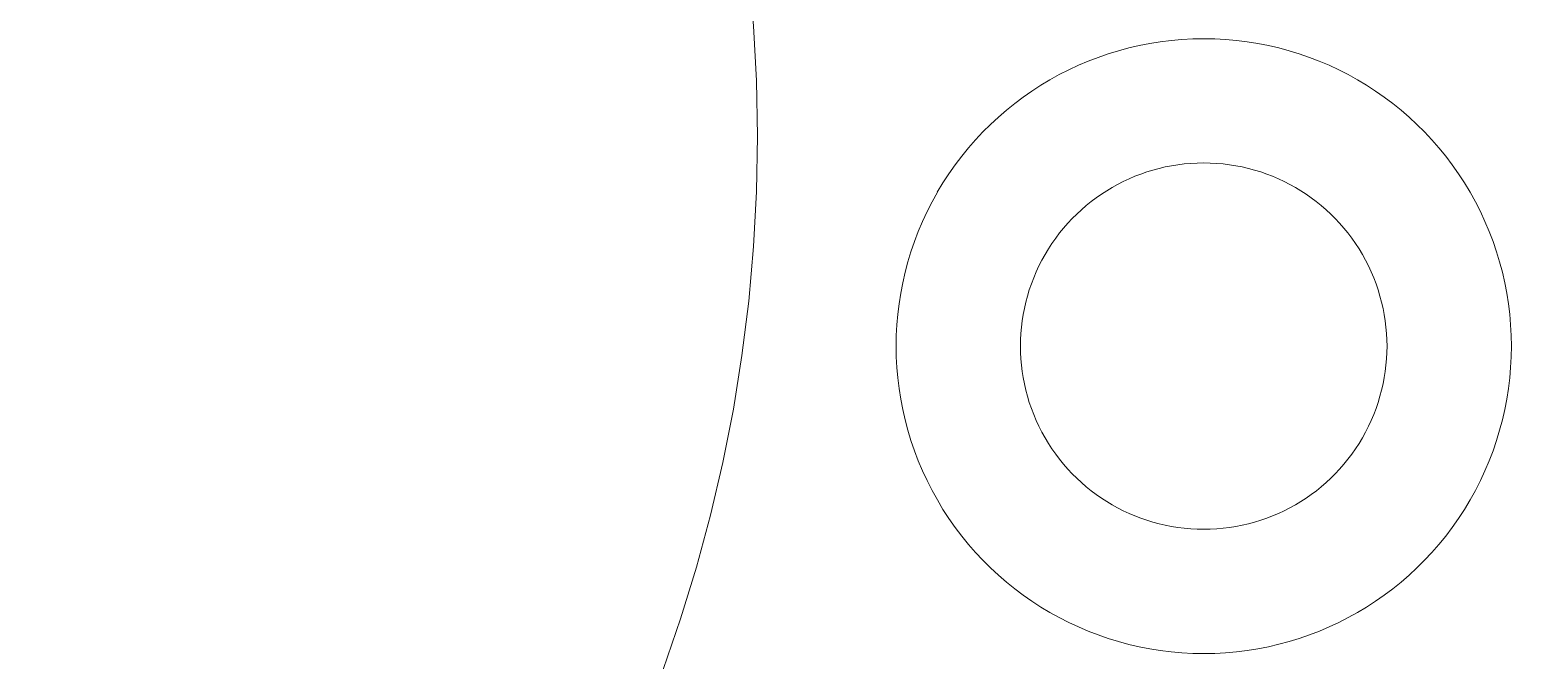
# Model space of a CAD drawing. Header units: centimetres. Extents: x -75 to 51, y -4 to 64.
# Drawn here: x 3.67 to 10.98, y 14.42 to 17.53 of the extents above; entities that cross this region are included whole.
import ezdxf

# ---------------------------------------------------------------- set-up
doc = ezdxf.new("R2010")
doc.units = ezdxf.units.CM
doc.header["$MEASUREMENT"] = 0
doc.layers.add('layer 1', color=7, linetype='Continuous')

msp = doc.modelspace()

# ---------------------------------------------------------------- linework, layer by layer
at = {"layer": 'layer 1', "color": 1, "lineweight": 20}
for points in [[(7.26455, 17.00768), (7.26455, 17.00768), (7.25971, 17.28033), (7.25971, 17.28033), (7.25971, 17.28033), (7.25971, 17.28033), (7.24527, 17.55138), (7.24527, 17.55138), (7.24527, 17.55138), (7.24527, 17.55138), (7.22133, 17.82063), (7.22133, 17.82063), (7.22133, 17.82063), (7.22133, 17.82063), (7.18805, 18.08785), (7.18805, 18.08785), (7.18805, 18.08785), (7.18805, 18.08785), (7.14554, 18.35285), (7.14554, 18.35285), (7.14554, 18.35285), (7.14554, 18.35285), (7.09392, 18.61541), (7.09392, 18.61541), (7.09392, 18.61541), (7.09392, 18.61541), (7.0333, 18.87531), (7.0333, 18.87531), (7.0333, 18.87531), (7.0333, 18.87531), (6.96382, 19.13235), (6.96382, 19.13235), (6.96382, 19.13235), (6.96382, 19.13235), (6.88559, 19.38631), (6.88559, 19.38631), (6.88559, 19.38631), (6.88559, 19.38631), (6.79874, 19.63699), (6.79874, 19.63699), (6.79874, 19.63699), (6.79874, 19.63699), (6.70339, 19.88417), (6.70339, 19.88417), (6.70339, 19.88417), (6.70339, 19.88417), (6.59965, 20.12763), (6.59965, 20.12763), (6.59965, 20.12763), (6.59965, 20.12763), (6.48765, 20.36717), (6.48765, 20.36717), (6.48765, 20.36717), (6.48765, 20.36717), (6.36752, 20.60258), (6.36752, 20.60258), (6.36752, 20.60258), (6.36752, 20.60258), (6.23937, 20.83365), (6.23937, 20.83365), (6.23937, 20.83365), (6.23937, 20.83365), (6.10334, 21.06015), (6.10334, 21.06015), (6.10334, 21.06015), (6.10334, 21.06015), (5.95954, 21.28189), (5.95954, 21.28189), (5.95954, 21.28189), (5.95954, 21.28189), (5.8081, 21.49865), (5.8081, 21.49865), (5.8081, 21.49865), (5.8081, 21.49865), (5.64912, 21.71022), (5.64912, 21.71022), (5.64912, 21.71022), (5.64912, 21.71022), (5.48274, 21.91639), (5.48274, 21.91639), (5.48274, 21.91639), (5.48274, 21.91639), (5.30907, 22.11694), (5.30907, 22.11694), (5.30907, 22.11694), (5.30907, 22.11694), (5.12825, 22.31168), (5.12825, 22.31168), (5.12825, 22.31168), (5.12825, 22.31168), (4.94039, 22.50037), (4.94039, 22.50037), (4.94039, 22.50037), (4.94039, 22.50037), (4.74561, 22.68282), (4.74561, 22.68282), (4.74561, 22.68282), (4.74561, 22.68282), (4.54404, 22.8588), (4.54404, 22.8588), (4.54404, 22.8588), (4.54404, 22.8588), (4.3358, 23.02812), (4.3358, 23.02812), (4.3358, 23.02812), (4.3358, 23.02812), (4.12101, 23.19055), (4.12101, 23.19055), (4.12101, 23.19055), (4.12101, 23.19055), (3.8998, 23.34589), (3.8998, 23.34589), (3.8998, 23.34589), (3.8998, 23.34589), (3.67228, 23.49392), (3.67228, 23.49392), (3.67228, 23.49392), (3.67228, 23.49392), (3.43858, 23.63444), (3.43858, 23.63444)], [(9.46586, 17.48793), (9.46586, 17.48793), (9.41181, 17.48704), (9.41181, 17.48704), (9.41181, 17.48704), (9.41181, 17.48704), (9.35808, 17.48425), (9.35808, 17.48425), (9.35808, 17.48425), (9.35808, 17.48425), (9.30471, 17.47959), (9.30471, 17.47959), (9.30471, 17.47959), (9.30471, 17.47959), (9.25174, 17.47308), (9.25174, 17.47308), (9.25174, 17.47308), (9.25174, 17.47308), (9.19921, 17.46473), (9.19921, 17.46473), (9.19921, 17.46473), (9.19921, 17.46473), (9.14716, 17.45457), (9.14716, 17.45457), (9.14716, 17.45457), (9.14716, 17.45457), (9.09563, 17.44262), (9.09563, 17.44262), (9.09563, 17.44262), (9.09563, 17.44262), (9.04467, 17.42891), (9.04467, 17.42891), (9.04467, 17.42891), (9.04467, 17.42891), (8.99432, 17.41347), (8.99432, 17.41347), (8.99432, 17.41347), (8.99432, 17.41347), (8.94461, 17.39632), (8.94461, 17.39632), (8.94461, 17.39632), (8.94461, 17.39632), (8.8956, 17.37748), (8.8956, 17.37748), (8.8956, 17.37748), (8.8956, 17.37748), (8.84732, 17.35698), (8.84732, 17.35698), (8.84732, 17.35698), (8.84732, 17.35698), (8.79982, 17.33484), (8.79982, 17.33484), (8.79982, 17.33484), (8.79982, 17.33484), (8.75314, 17.31108), (8.75314, 17.31108), (8.75314, 17.31108), (8.75314, 17.31108), (8.70731, 17.28573), (8.70731, 17.28573), (8.70731, 17.28573), (8.70731, 17.28573), (8.66239, 17.25881), (8.66239, 17.25881), (8.66239, 17.25881), (8.66239, 17.25881), (8.61842, 17.23035), (8.61842, 17.23035), (8.61842, 17.23035), (8.61842, 17.23035), (8.57543, 17.20037), (8.57543, 17.20037), (8.57543, 17.20037), (8.57543, 17.20037), (8.53347, 17.1689), (8.53347, 17.1689), (8.53347, 17.1689), (8.53347, 17.1689), (8.49257, 17.13596), (8.49257, 17.13596), (8.49257, 17.13596), (8.49257, 17.13596), (8.45279, 17.10157), (8.45279, 17.10157), (8.45279, 17.10157), (8.45279, 17.10157), (8.41417, 17.06576), (8.41417, 17.06576), (8.41417, 17.06576), (8.41417, 17.06576), (8.37674, 17.02856), (8.37674, 17.02856), (8.37674, 17.02856), (8.37674, 17.02856), (8.34056, 16.98998), (8.34056, 16.98998), (8.34056, 16.98998), (8.34056, 16.98998), (8.30565, 16.95005), (8.30565, 16.95005), (8.30565, 16.95005), (8.30565, 16.95005), (8.27206, 16.9088), (8.27206, 16.9088), (8.27206, 16.9088), (8.27206, 16.9088), (8.23984, 16.86625), (8.23984, 16.86625), (8.23984, 16.86625), (8.23984, 16.86625), (8.20903, 16.82242), (8.20903, 16.82242), (8.20903, 16.82242), (8.20903, 16.82242), (8.17964, 16.77734), (8.17964, 16.77734), (8.17964, 16.77734), (8.17964, 16.77734), (8.15176, 16.73103), (8.15176, 16.73103)], [(10.77991, 16.73107), (10.77991, 16.73107), (10.75202, 16.77738), (10.75202, 16.77738), (10.75202, 16.77738), (10.75202, 16.77738), (10.72267, 16.82246), (10.72267, 16.82246), (10.72267, 16.82246), (10.72267, 16.82246), (10.69185, 16.86629), (10.69185, 16.86629), (10.69185, 16.86629), (10.69185, 16.86629), (10.65963, 16.90884), (10.65963, 16.90884), (10.65963, 16.90884), (10.65963, 16.90884), (10.62605, 16.95009), (10.62605, 16.95009), (10.62605, 16.95009), (10.62605, 16.95009), (10.59114, 16.99001), (10.59114, 16.99001), (10.59114, 16.99001), (10.59114, 16.99001), (10.55495, 17.02859), (10.55495, 17.02859), (10.55495, 17.02859), (10.55495, 17.02859), (10.51752, 17.06579), (10.51752, 17.06579), (10.51752, 17.06579), (10.51752, 17.06579), (10.4789, 17.1016), (10.4789, 17.1016), (10.4789, 17.1016), (10.4789, 17.1016), (10.43912, 17.13598), (10.43912, 17.13598), (10.43912, 17.13598), (10.43912, 17.13598), (10.39823, 17.16892), (10.39823, 17.16892), (10.39823, 17.16892), (10.39823, 17.16892), (10.35626, 17.20039), (10.35626, 17.20039), (10.35626, 17.20039), (10.35626, 17.20039), (10.31328, 17.23037), (10.31328, 17.23037), (10.31328, 17.23037), (10.31328, 17.23037), (10.2693, 17.25883), (10.2693, 17.25883), (10.2693, 17.25883), (10.2693, 17.25883), (10.22438, 17.28575), (10.22438, 17.28575), (10.22438, 17.28575), (10.22438, 17.28575), (10.17856, 17.3111), (10.17856, 17.3111), (10.17856, 17.3111), (10.17856, 17.3111), (10.13187, 17.33486), (10.13187, 17.33486), (10.13187, 17.33486), (10.13187, 17.33486), (10.08437, 17.357), (10.08437, 17.357), (10.08437, 17.357), (10.08437, 17.357), (10.03609, 17.3775), (10.03609, 17.3775), (10.03609, 17.3775), (10.03609, 17.3775), (9.98708, 17.39634), (9.98708, 17.39634), (9.98708, 17.39634), (9.98708, 17.39634), (9.93737, 17.41349), (9.93737, 17.41349), (9.93737, 17.41349), (9.93737, 17.41349), (9.88702, 17.42893), (9.88702, 17.42893), (9.88702, 17.42893), (9.88702, 17.42893), (9.83607, 17.44264), (9.83607, 17.44264), (9.83607, 17.44264), (9.83607, 17.44264), (9.78454, 17.45459), (9.78454, 17.45459), (9.78454, 17.45459), (9.78454, 17.45459), (9.73249, 17.46475), (9.73249, 17.46475), (9.73249, 17.46475), (9.73249, 17.46475), (9.67997, 17.4731), (9.67997, 17.4731), (9.67997, 17.4731), (9.67997, 17.4731), (9.62699, 17.47961), (9.62699, 17.47961), (9.62699, 17.47961), (9.62699, 17.47961), (9.57362, 17.48427), (9.57362, 17.48427), (9.57362, 17.48427), (9.57362, 17.48427), (9.5199, 17.48706), (9.5199, 17.48706), (9.5199, 17.48706), (9.5199, 17.48706), (9.46585, 17.48795), (9.46585, 17.48795)], [(3.4386, 10.38093), (3.4386, 10.38093), (3.6723, 10.52145), (3.6723, 10.52145), (3.6723, 10.52145), (3.6723, 10.52145), (3.89982, 10.66948), (3.89982, 10.66948), (3.89982, 10.66948), (3.89982, 10.66948), (4.12103, 10.82482), (4.12103, 10.82482), (4.12103, 10.82482), (4.12103, 10.82482), (4.33582, 10.98724), (4.33582, 10.98724), (4.33582, 10.98724), (4.33582, 10.98724), (4.54406, 11.15655), (4.54406, 11.15655), (4.54406, 11.15655), (4.54406, 11.15655), (4.74563, 11.33254), (4.74563, 11.33254), (4.74563, 11.33254), (4.74563, 11.33254), (4.9404, 11.51498), (4.9404, 11.51498), (4.9404, 11.51498), (4.9404, 11.51498), (5.12826, 11.70368), (5.12826, 11.70368), (5.12826, 11.70368), (5.12826, 11.70368), (5.30908, 11.89841), (5.30908, 11.89841), (5.30908, 11.89841), (5.30908, 11.89841), (5.48275, 12.09897), (5.48275, 12.09897), (5.48275, 12.09897), (5.48275, 12.09897), (5.64913, 12.30514), (5.64913, 12.30514), (5.64913, 12.30514), (5.64913, 12.30514), (5.80811, 12.51671), (5.80811, 12.51671), (5.80811, 12.51671), (5.80811, 12.51671), (5.95955, 12.73347), (5.95955, 12.73347), (5.95955, 12.73347), (5.95955, 12.73347), (6.10336, 12.95521), (6.10336, 12.95521), (6.10336, 12.95521), (6.10336, 12.95521), (6.23939, 13.18172), (6.23939, 13.18172), (6.23939, 13.18172), (6.23939, 13.18172), (6.36754, 13.41279), (6.36754, 13.41279), (6.36754, 13.41279), (6.36754, 13.41279), (6.48767, 13.6482), (6.48767, 13.6482), (6.48767, 13.6482), (6.48767, 13.6482), (6.59967, 13.88774), (6.59967, 13.88774), (6.59967, 13.88774), (6.59967, 13.88774), (6.70341, 14.1312), (6.70341, 14.1312), (6.70341, 14.1312), (6.70341, 14.1312), (6.79877, 14.37838), (6.79877, 14.37838), (6.79877, 14.37838), (6.79877, 14.37838), (6.88562, 14.62905), (6.88562, 14.62905), (6.88562, 14.62905), (6.88562, 14.62905), (6.96385, 14.88301), (6.96385, 14.88301), (6.96385, 14.88301), (6.96385, 14.88301), (7.03333, 15.14004), (7.03333, 15.14004), (7.03333, 15.14004), (7.03333, 15.14004), (7.09395, 15.39995), (7.09395, 15.39995), (7.09395, 15.39995), (7.09395, 15.39995), (7.14557, 15.6625), (7.14557, 15.6625), (7.14557, 15.6625), (7.14557, 15.6625), (7.18808, 15.9275), (7.18808, 15.9275), (7.18808, 15.9275), (7.18808, 15.9275), (7.22135, 16.19472), (7.22135, 16.19472), (7.22135, 16.19472), (7.22135, 16.19472), (7.24529, 16.46397), (7.24529, 16.46397), (7.24529, 16.46397), (7.24529, 16.46397), (7.25974, 16.73502), (7.25974, 16.73502), (7.25974, 16.73502), (7.25974, 16.73502), (7.26459, 17.00767), (7.26459, 17.00767)], [(9.46586, 16.87578), (9.46586, 16.87578), (9.43366, 16.87527), (9.43366, 16.87527), (9.43366, 16.87527), (9.43366, 16.87527), (9.40165, 16.87358), (9.40165, 16.87358), (9.40165, 16.87358), (9.40165, 16.87358), (9.36985, 16.87079), (9.36985, 16.87079), (9.36985, 16.87079), (9.36985, 16.87079), (9.33829, 16.86689), (9.33829, 16.86689), (9.33829, 16.86689), (9.33829, 16.86689), (9.30699, 16.86191), (9.30699, 16.86191), (9.30699, 16.86191), (9.30699, 16.86191), (9.27598, 16.85584), (9.27598, 16.85584), (9.27598, 16.85584), (9.27598, 16.85584), (9.24529, 16.84871), (9.24529, 16.84871), (9.24529, 16.84871), (9.24529, 16.84871), (9.21493, 16.84053), (9.21493, 16.84053), (9.21493, 16.84053), (9.21493, 16.84053), (9.18494, 16.83132), (9.18494, 16.83132), (9.18494, 16.83132), (9.18494, 16.83132), (9.15534, 16.82109), (9.15534, 16.82109), (9.15534, 16.82109), (9.15534, 16.82109), (9.12615, 16.80985), (9.12615, 16.80985), (9.12615, 16.80985), (9.12615, 16.80985), (9.09737, 16.79762), (9.09737, 16.79762), (9.09737, 16.79762), (9.09737, 16.79762), (9.06909, 16.78442), (9.06909, 16.78442), (9.06909, 16.78442), (9.06909, 16.78442), (9.04126, 16.77026), (9.04126, 16.77026), (9.04126, 16.77026), (9.04126, 16.77026), (9.01396, 16.75515), (9.01396, 16.75515), (9.01396, 16.75515), (9.01396, 16.75515), (8.98721, 16.73911), (8.98721, 16.73911), (8.98721, 16.73911), (8.98721, 16.73911), (8.96101, 16.72215), (8.96101, 16.72215), (8.96101, 16.72215), (8.96101, 16.72215), (8.93539, 16.70428), (8.93539, 16.70428), (8.93539, 16.70428), (8.93539, 16.70428), (8.91038, 16.68552), (8.91038, 16.68552), (8.91038, 16.68552), (8.91038, 16.68552), (8.88602, 16.66589), (8.88602, 16.66589), (8.88602, 16.66589), (8.88602, 16.66589), (8.86234, 16.6454), (8.86234, 16.6454), (8.86234, 16.6454), (8.86234, 16.6454), (8.83932, 16.62406), (8.83932, 16.62406), (8.83932, 16.62406), (8.83932, 16.62406), (8.81704, 16.60189), (8.81704, 16.60189), (8.81704, 16.60189), (8.81704, 16.60189), (8.7955, 16.5789), (8.7955, 16.5789), (8.7955, 16.5789), (8.7955, 16.5789), (8.77472, 16.55511), (8.77472, 16.55511), (8.77472, 16.55511), (8.77472, 16.55511), (8.7547, 16.53053), (8.7547, 16.53053), (8.7547, 16.53053), (8.7547, 16.53053), (8.73551, 16.50518), (8.73551, 16.50518), (8.73551, 16.50518), (8.73551, 16.50518), (8.71715, 16.47907), (8.71715, 16.47907), (8.71715, 16.47907), (8.71715, 16.47907), (8.69967, 16.45221), (8.69967, 16.45221), (8.69967, 16.45221), (8.69967, 16.45221), (8.68309, 16.42462), (8.68309, 16.42462)], [(10.24861, 16.42459), (10.24861, 16.42459), (10.23203, 16.45218), (10.23203, 16.45218), (10.23203, 16.45218), (10.23203, 16.45218), (10.21455, 16.47904), (10.21455, 16.47904), (10.21455, 16.47904), (10.21455, 16.47904), (10.19619, 16.50515), (10.19619, 16.50515), (10.19619, 16.50515), (10.19619, 16.50515), (10.17699, 16.5305), (10.17699, 16.5305), (10.17699, 16.5305), (10.17699, 16.5305), (10.15697, 16.55508), (10.15697, 16.55508), (10.15697, 16.55508), (10.15697, 16.55508), (10.13619, 16.57887), (10.13619, 16.57887), (10.13619, 16.57887), (10.13619, 16.57887), (10.11464, 16.60186), (10.11464, 16.60186), (10.11464, 16.60186), (10.11464, 16.60186), (10.09236, 16.62403), (10.09236, 16.62403), (10.09236, 16.62403), (10.09236, 16.62403), (10.06934, 16.64537), (10.06934, 16.64537), (10.06934, 16.64537), (10.06934, 16.64537), (10.04565, 16.66586), (10.04565, 16.66586), (10.04565, 16.66586), (10.04565, 16.66586), (10.02129, 16.68549), (10.02129, 16.68549), (10.02129, 16.68549), (10.02129, 16.68549), (9.99629, 16.70425), (9.99629, 16.70425), (9.99629, 16.70425), (9.99629, 16.70425), (9.97067, 16.72212), (9.97067, 16.72212), (9.97067, 16.72212), (9.97067, 16.72212), (9.94447, 16.73908), (9.94447, 16.73908), (9.94447, 16.73908), (9.94447, 16.73908), (9.91772, 16.75512), (9.91772, 16.75512), (9.91772, 16.75512), (9.91772, 16.75512), (9.89042, 16.77023), (9.89042, 16.77023), (9.89042, 16.77023), (9.89042, 16.77023), (9.8626, 16.78439), (9.8626, 16.78439), (9.8626, 16.78439), (9.8626, 16.78439), (9.83432, 16.79759), (9.83432, 16.79759), (9.83432, 16.79759), (9.83432, 16.79759), (9.80555, 16.80982), (9.80555, 16.80982), (9.80555, 16.80982), (9.80555, 16.80982), (9.77635, 16.82106), (9.77635, 16.82106), (9.77635, 16.82106), (9.77635, 16.82106), (9.74676, 16.83129), (9.74676, 16.83129), (9.74676, 16.83129), (9.74676, 16.83129), (9.71676, 16.8405), (9.71676, 16.8405), (9.71676, 16.8405), (9.71676, 16.8405), (9.6864, 16.84868), (9.6864, 16.84868), (9.6864, 16.84868), (9.6864, 16.84868), (9.65571, 16.85581), (9.65571, 16.85581), (9.65571, 16.85581), (9.65571, 16.85581), (9.6247, 16.86188), (9.6247, 16.86188), (9.6247, 16.86188), (9.6247, 16.86188), (9.5934, 16.86686), (9.5934, 16.86686), (9.5934, 16.86686), (9.5934, 16.86686), (9.56184, 16.87076), (9.56184, 16.87076), (9.56184, 16.87076), (9.56184, 16.87076), (9.53004, 16.87355), (9.53004, 16.87355), (9.53004, 16.87355), (9.53004, 16.87355), (9.49804, 16.87524), (9.49804, 16.87524), (9.49804, 16.87524), (9.49804, 16.87524), (9.46584, 16.87575), (9.46584, 16.87575)], [(8.1518, 16.73107), (8.1518, 16.73107), (8.1256, 16.6838), (8.1256, 16.6838), (8.1256, 16.6838), (8.1256, 16.6838), (8.10121, 16.63585), (8.10121, 16.63585), (8.10121, 16.63585), (8.10121, 16.63585), (8.07861, 16.58727), (8.07861, 16.58727), (8.07861, 16.58727), (8.07861, 16.58727), (8.05784, 16.53811), (8.05784, 16.53811), (8.05784, 16.53811), (8.05784, 16.53811), (8.03886, 16.48842), (8.03886, 16.48842), (8.03886, 16.48842), (8.03886, 16.48842), (8.02169, 16.43824), (8.02169, 16.43824), (8.02169, 16.43824), (8.02169, 16.43824), (8.00632, 16.38763), (8.00632, 16.38763), (8.00632, 16.38763), (8.00632, 16.38763), (7.99276, 16.33663), (7.99276, 16.33663), (7.99276, 16.33663), (7.99276, 16.33663), (7.98101, 16.28529), (7.98101, 16.28529), (7.98101, 16.28529), (7.98101, 16.28529), (7.97107, 16.23366), (7.97107, 16.23366), (7.97107, 16.23366), (7.97107, 16.23366), (7.96291, 16.18179), (7.96291, 16.18179), (7.96291, 16.18179), (7.96291, 16.18179), (7.9566, 16.12972), (7.9566, 16.12972), (7.9566, 16.12972), (7.9566, 16.12972), (7.95206, 16.07751), (7.95206, 16.07751), (7.95206, 16.07751), (7.95206, 16.07751), (7.94929, 16.0252), (7.94929, 16.0252), (7.94929, 16.0252), (7.94929, 16.0252), (7.94836, 15.97284), (7.94836, 15.97284), (7.94836, 15.97284), (7.94836, 15.97284), (7.94929, 15.92048), (7.94929, 15.92048), (7.94929, 15.92048), (7.94929, 15.92048), (7.95206, 15.86817), (7.95206, 15.86817), (7.95206, 15.86817), (7.95206, 15.86817), (7.9566, 15.81596), (7.9566, 15.81596), (7.9566, 15.81596), (7.9566, 15.81596), (7.96291, 15.76389), (7.96291, 15.76389), (7.96291, 15.76389), (7.96291, 15.76389), (7.97107, 15.71202), (7.97107, 15.71202), (7.97107, 15.71202), (7.97107, 15.71202), (7.98101, 15.66039), (7.98101, 15.66039), (7.98101, 15.66039), (7.98101, 15.66039), (7.99276, 15.60905), (7.99276, 15.60905), (7.99276, 15.60905), (7.99276, 15.60905), (8.00632, 15.55805), (8.00632, 15.55805), (8.00632, 15.55805), (8.00632, 15.55805), (8.02169, 15.50744), (8.02169, 15.50744), (8.02169, 15.50744), (8.02169, 15.50744), (8.03886, 15.45726), (8.03886, 15.45726), (8.03886, 15.45726), (8.03886, 15.45726), (8.05784, 15.40757), (8.05784, 15.40757), (8.05784, 15.40757), (8.05784, 15.40757), (8.07861, 15.35841), (8.07861, 15.35841), (8.07861, 15.35841), (8.07861, 15.35841), (8.10121, 15.30983), (8.10121, 15.30983), (8.10121, 15.30983), (8.10121, 15.30983), (8.1256, 15.26188), (8.1256, 15.26188), (8.1256, 15.26188), (8.1256, 15.26188), (8.1518, 15.21461), (8.1518, 15.21461)], [(10.77991, 15.21463), (10.77991, 15.21463), (10.80611, 15.2619), (10.80611, 15.2619), (10.80611, 15.2619), (10.80611, 15.2619), (10.8305, 15.30985), (10.8305, 15.30985), (10.8305, 15.30985), (10.8305, 15.30985), (10.85309, 15.35843), (10.85309, 15.35843), (10.85309, 15.35843), (10.85309, 15.35843), (10.87387, 15.40759), (10.87387, 15.40759), (10.87387, 15.40759), (10.87387, 15.40759), (10.89285, 15.45728), (10.89285, 15.45728), (10.89285, 15.45728), (10.89285, 15.45728), (10.91002, 15.50746), (10.91002, 15.50746), (10.91002, 15.50746), (10.91002, 15.50746), (10.92538, 15.55807), (10.92538, 15.55807), (10.92538, 15.55807), (10.92538, 15.55807), (10.93894, 15.60907), (10.93894, 15.60907), (10.93894, 15.60907), (10.93894, 15.60907), (10.95069, 15.66041), (10.95069, 15.66041), (10.95069, 15.66041), (10.95069, 15.66041), (10.96064, 15.71204), (10.96064, 15.71204), (10.96064, 15.71204), (10.96064, 15.71204), (10.9688, 15.76391), (10.9688, 15.76391), (10.9688, 15.76391), (10.9688, 15.76391), (10.97511, 15.81598), (10.97511, 15.81598), (10.97511, 15.81598), (10.97511, 15.81598), (10.97965, 15.86819), (10.97965, 15.86819), (10.97965, 15.86819), (10.97965, 15.86819), (10.98242, 15.9205), (10.98242, 15.9205), (10.98242, 15.9205), (10.98242, 15.9205), (10.98335, 15.97286), (10.98335, 15.97286), (10.98335, 15.97286), (10.98335, 15.97286), (10.98242, 16.02522), (10.98242, 16.02522), (10.98242, 16.02522), (10.98242, 16.02522), (10.97965, 16.07753), (10.97965, 16.07753), (10.97965, 16.07753), (10.97965, 16.07753), (10.97511, 16.12974), (10.97511, 16.12974), (10.97511, 16.12974), (10.97511, 16.12974), (10.9688, 16.18181), (10.9688, 16.18181), (10.9688, 16.18181), (10.9688, 16.18181), (10.96064, 16.23368), (10.96064, 16.23368), (10.96064, 16.23368), (10.96064, 16.23368), (10.95069, 16.28531), (10.95069, 16.28531), (10.95069, 16.28531), (10.95069, 16.28531), (10.93894, 16.33665), (10.93894, 16.33665), (10.93894, 16.33665), (10.93894, 16.33665), (10.92538, 16.38765), (10.92538, 16.38765), (10.92538, 16.38765), (10.92538, 16.38765), (10.91002, 16.43826), (10.91002, 16.43826), (10.91002, 16.43826), (10.91002, 16.43826), (10.89285, 16.48844), (10.89285, 16.48844), (10.89285, 16.48844), (10.89285, 16.48844), (10.87387, 16.53813), (10.87387, 16.53813), (10.87387, 16.53813), (10.87387, 16.53813), (10.85309, 16.58729), (10.85309, 16.58729), (10.85309, 16.58729), (10.85309, 16.58729), (10.8305, 16.63587), (10.8305, 16.63587), (10.8305, 16.63587), (10.8305, 16.63587), (10.80611, 16.68382), (10.80611, 16.68382), (10.80611, 16.68382), (10.80611, 16.68382), (10.77991, 16.73109), (10.77991, 16.73109)], [(8.68309, 16.42459), (8.68309, 16.42459), (8.66748, 16.39643), (8.66748, 16.39643), (8.66748, 16.39643), (8.66748, 16.39643), (8.65293, 16.36786), (8.65293, 16.36786), (8.65293, 16.36786), (8.65293, 16.36786), (8.63947, 16.33892), (8.63947, 16.33892), (8.63947, 16.33892), (8.63947, 16.33892), (8.62707, 16.30963), (8.62707, 16.30963), (8.62707, 16.30963), (8.62707, 16.30963), (8.61578, 16.28002), (8.61578, 16.28002), (8.61578, 16.28002), (8.61578, 16.28002), (8.60556, 16.25013), (8.60556, 16.25013), (8.60556, 16.25013), (8.60556, 16.25013), (8.5964, 16.21997), (8.5964, 16.21997), (8.5964, 16.21997), (8.5964, 16.21997), (8.58833, 16.18959), (8.58833, 16.18959), (8.58833, 16.18959), (8.58833, 16.18959), (8.58134, 16.159), (8.58134, 16.159), (8.58134, 16.159), (8.58134, 16.159), (8.57545, 16.12824), (8.57545, 16.12824), (8.57545, 16.12824), (8.57545, 16.12824), (8.57057, 16.09734), (8.57057, 16.09734), (8.57057, 16.09734), (8.57057, 16.09734), (8.56679, 16.06632), (8.56679, 16.06632), (8.56679, 16.06632), (8.56679, 16.06632), (8.56402, 16.03521), (8.56402, 16.03521), (8.56402, 16.03521), (8.56402, 16.03521), (8.5625, 16.00405), (8.5625, 16.00405), (8.5625, 16.00405), (8.5625, 16.00405), (8.56165, 15.97286), (8.56165, 15.97286), (8.56165, 15.97286), (8.56165, 15.97286), (8.5625, 15.94167), (8.5625, 15.94167), (8.5625, 15.94167), (8.5625, 15.94167), (8.56402, 15.91051), (8.56402, 15.91051), (8.56402, 15.91051), (8.56402, 15.91051), (8.56679, 15.8794), (8.56679, 15.8794), (8.56679, 15.8794), (8.56679, 15.8794), (8.57057, 15.84838), (8.57057, 15.84838), (8.57057, 15.84838), (8.57057, 15.84838), (8.57545, 15.81748), (8.57545, 15.81748), (8.57545, 15.81748), (8.57545, 15.81748), (8.58134, 15.78672), (8.58134, 15.78672), (8.58134, 15.78672), (8.58134, 15.78672), (8.58833, 15.75613), (8.58833, 15.75613), (8.58833, 15.75613), (8.58833, 15.75613), (8.5964, 15.72574), (8.5964, 15.72574), (8.5964, 15.72574), (8.5964, 15.72574), (8.60556, 15.69558), (8.60556, 15.69558), (8.60556, 15.69558), (8.60556, 15.69558), (8.61578, 15.66569), (8.61578, 15.66569), (8.61578, 15.66569), (8.61578, 15.66569), (8.62707, 15.63608), (8.62707, 15.63608), (8.62707, 15.63608), (8.62707, 15.63608), (8.63947, 15.60679), (8.63947, 15.60679), (8.63947, 15.60679), (8.63947, 15.60679), (8.65293, 15.57785), (8.65293, 15.57785), (8.65293, 15.57785), (8.65293, 15.57785), (8.66748, 15.54928), (8.66748, 15.54928), (8.66748, 15.54928), (8.66748, 15.54928), (8.68309, 15.52112), (8.68309, 15.52112)], [(10.24861, 15.52111), (10.24861, 15.52111), (10.26423, 15.54927), (10.26423, 15.54927), (10.26423, 15.54927), (10.26423, 15.54927), (10.27877, 15.57784), (10.27877, 15.57784), (10.27877, 15.57784), (10.27877, 15.57784), (10.29223, 15.60678), (10.29223, 15.60678), (10.29223, 15.60678), (10.29223, 15.60678), (10.30463, 15.63607), (10.30463, 15.63607), (10.30463, 15.63607), (10.30463, 15.63607), (10.31592, 15.66568), (10.31592, 15.66568), (10.31592, 15.66568), (10.31592, 15.66568), (10.32615, 15.69557), (10.32615, 15.69557), (10.32615, 15.69557), (10.32615, 15.69557), (10.33529, 15.72573), (10.33529, 15.72573), (10.33529, 15.72573), (10.33529, 15.72573), (10.34337, 15.75612), (10.34337, 15.75612), (10.34337, 15.75612), (10.34337, 15.75612), (10.35035, 15.78671), (10.35035, 15.78671), (10.35035, 15.78671), (10.35035, 15.78671), (10.35624, 15.81747), (10.35624, 15.81747), (10.35624, 15.81747), (10.35624, 15.81747), (10.36112, 15.84837), (10.36112, 15.84837), (10.36112, 15.84837), (10.36112, 15.84837), (10.36491, 15.87939), (10.36491, 15.87939), (10.36491, 15.87939), (10.36491, 15.87939), (10.36768, 15.9105), (10.36768, 15.9105), (10.36768, 15.9105), (10.36768, 15.9105), (10.3692, 15.94166), (10.3692, 15.94166), (10.3692, 15.94166), (10.3692, 15.94166), (10.37005, 15.97285), (10.37005, 15.97285), (10.37005, 15.97285), (10.37005, 15.97285), (10.3692, 16.00404), (10.3692, 16.00404), (10.3692, 16.00404), (10.3692, 16.00404), (10.36768, 16.0352), (10.36768, 16.0352), (10.36768, 16.0352), (10.36768, 16.0352), (10.36491, 16.06631), (10.36491, 16.06631), (10.36491, 16.06631), (10.36491, 16.06631), (10.36112, 16.09733), (10.36112, 16.09733), (10.36112, 16.09733), (10.36112, 16.09733), (10.35624, 16.12823), (10.35624, 16.12823), (10.35624, 16.12823), (10.35624, 16.12823), (10.35035, 16.15899), (10.35035, 16.15899), (10.35035, 16.15899), (10.35035, 16.15899), (10.34337, 16.18958), (10.34337, 16.18958), (10.34337, 16.18958), (10.34337, 16.18958), (10.33529, 16.21996), (10.33529, 16.21996), (10.33529, 16.21996), (10.33529, 16.21996), (10.32615, 16.25012), (10.32615, 16.25012), (10.32615, 16.25012), (10.32615, 16.25012), (10.31592, 16.28001), (10.31592, 16.28001), (10.31592, 16.28001), (10.31592, 16.28001), (10.30463, 16.30962), (10.30463, 16.30962), (10.30463, 16.30962), (10.30463, 16.30962), (10.29223, 16.33891), (10.29223, 16.33891), (10.29223, 16.33891), (10.29223, 16.33891), (10.27877, 16.36785), (10.27877, 16.36785), (10.27877, 16.36785), (10.27877, 16.36785), (10.26423, 16.39642), (10.26423, 16.39642), (10.26423, 16.39642), (10.26423, 16.39642), (10.24861, 16.42458), (10.24861, 16.42458)], [(8.68309, 15.52111), (8.68309, 15.52111), (8.69967, 15.49352), (8.69967, 15.49352), (8.69967, 15.49352), (8.69967, 15.49352), (8.71715, 15.46666), (8.71715, 15.46666), (8.71715, 15.46666), (8.71715, 15.46666), (8.73551, 15.44054), (8.73551, 15.44054), (8.73551, 15.44054), (8.73551, 15.44054), (8.7547, 15.41518), (8.7547, 15.41518), (8.7547, 15.41518), (8.7547, 15.41518), (8.77472, 15.3906), (8.77472, 15.3906), (8.77472, 15.3906), (8.77472, 15.3906), (8.7955, 15.36681), (8.7955, 15.36681), (8.7955, 15.36681), (8.7955, 15.36681), (8.81704, 15.34382), (8.81704, 15.34382), (8.81704, 15.34382), (8.81704, 15.34382), (8.83933, 15.32165), (8.83933, 15.32165), (8.83933, 15.32165), (8.83933, 15.32165), (8.86235, 15.30031), (8.86235, 15.30031), (8.86235, 15.30031), (8.86235, 15.30031), (8.88604, 15.27982), (8.88604, 15.27982), (8.88604, 15.27982), (8.88604, 15.27982), (8.9104, 15.26019), (8.9104, 15.26019), (8.9104, 15.26019), (8.9104, 15.26019), (8.9354, 15.24143), (8.9354, 15.24143), (8.9354, 15.24143), (8.9354, 15.24143), (8.96103, 15.22356), (8.96103, 15.22356), (8.96103, 15.22356), (8.96103, 15.22356), (8.98723, 15.2066), (8.98723, 15.2066), (8.98723, 15.2066), (8.98723, 15.2066), (9.01398, 15.19055), (9.01398, 15.19055), (9.01398, 15.19055), (9.01398, 15.19055), (9.04128, 15.17544), (9.04128, 15.17544), (9.04128, 15.17544), (9.04128, 15.17544), (9.0691, 15.16128), (9.0691, 15.16128), (9.0691, 15.16128), (9.0691, 15.16128), (9.09738, 15.14808), (9.09738, 15.14808), (9.09738, 15.14808), (9.09738, 15.14808), (9.12616, 15.13585), (9.12616, 15.13585), (9.12616, 15.13585), (9.12616, 15.13585), (9.15536, 15.12461), (9.15536, 15.12461), (9.15536, 15.12461), (9.15536, 15.12461), (9.18496, 15.11438), (9.18496, 15.11438), (9.18496, 15.11438), (9.18496, 15.11438), (9.21495, 15.10517), (9.21495, 15.10517), (9.21495, 15.10517), (9.21495, 15.10517), (9.24531, 15.09699), (9.24531, 15.09699), (9.24531, 15.09699), (9.24531, 15.09699), (9.276, 15.08986), (9.276, 15.08986), (9.276, 15.08986), (9.276, 15.08986), (9.30701, 15.08379), (9.30701, 15.08379), (9.30701, 15.08379), (9.30701, 15.08379), (9.33831, 15.07881), (9.33831, 15.07881), (9.33831, 15.07881), (9.33831, 15.07881), (9.36987, 15.07491), (9.36987, 15.07491), (9.36987, 15.07491), (9.36987, 15.07491), (9.40166, 15.07212), (9.40166, 15.07212), (9.40166, 15.07212), (9.40166, 15.07212), (9.43368, 15.07044), (9.43368, 15.07044), (9.43368, 15.07044), (9.43368, 15.07044), (9.46587, 15.06993), (9.46587, 15.06993)], [(9.46586, 15.06992), (9.46586, 15.06992), (9.49806, 15.07043), (9.49806, 15.07043), (9.49806, 15.07043), (9.49806, 15.07043), (9.53006, 15.07211), (9.53006, 15.07211), (9.53006, 15.07211), (9.53006, 15.07211), (9.56186, 15.0749), (9.56186, 15.0749), (9.56186, 15.0749), (9.56186, 15.0749), (9.59342, 15.0788), (9.59342, 15.0788), (9.59342, 15.0788), (9.59342, 15.0788), (9.62472, 15.08378), (9.62472, 15.08378), (9.62472, 15.08378), (9.62472, 15.08378), (9.65573, 15.08985), (9.65573, 15.08985), (9.65573, 15.08985), (9.65573, 15.08985), (9.68642, 15.09698), (9.68642, 15.09698), (9.68642, 15.09698), (9.68642, 15.09698), (9.71678, 15.10516), (9.71678, 15.10516), (9.71678, 15.10516), (9.71678, 15.10516), (9.74677, 15.11437), (9.74677, 15.11437), (9.74677, 15.11437), (9.74677, 15.11437), (9.77637, 15.1246), (9.77637, 15.1246), (9.77637, 15.1246), (9.77637, 15.1246), (9.80557, 15.13584), (9.80557, 15.13584), (9.80557, 15.13584), (9.80557, 15.13584), (9.83433, 15.14807), (9.83433, 15.14807), (9.83433, 15.14807), (9.83433, 15.14807), (9.86262, 15.16127), (9.86262, 15.16127), (9.86262, 15.16127), (9.86262, 15.16127), (9.89044, 15.17544), (9.89044, 15.17544), (9.89044, 15.17544), (9.89044, 15.17544), (9.91774, 15.19055), (9.91774, 15.19055), (9.91774, 15.19055), (9.91774, 15.19055), (9.94449, 15.20659), (9.94449, 15.20659), (9.94449, 15.20659), (9.94449, 15.20659), (9.97069, 15.22355), (9.97069, 15.22355), (9.97069, 15.22355), (9.97069, 15.22355), (9.99632, 15.24142), (9.99632, 15.24142), (9.99632, 15.24142), (9.99632, 15.24142), (10.02132, 15.26018), (10.02132, 15.26018), (10.02132, 15.26018), (10.02132, 15.26018), (10.04568, 15.27981), (10.04568, 15.27981), (10.04568, 15.27981), (10.04568, 15.27981), (10.06936, 15.3003), (10.06936, 15.3003), (10.06936, 15.3003), (10.06936, 15.3003), (10.09238, 15.32164), (10.09238, 15.32164), (10.09238, 15.32164), (10.09238, 15.32164), (10.11467, 15.34381), (10.11467, 15.34381), (10.11467, 15.34381), (10.11467, 15.34381), (10.13622, 15.3668), (10.13622, 15.3668), (10.13622, 15.3668), (10.13622, 15.3668), (10.157, 15.39059), (10.157, 15.39059), (10.157, 15.39059), (10.157, 15.39059), (10.17702, 15.41517), (10.17702, 15.41517), (10.17702, 15.41517), (10.17702, 15.41517), (10.19621, 15.44053), (10.19621, 15.44053), (10.19621, 15.44053), (10.19621, 15.44053), (10.21458, 15.46664), (10.21458, 15.46664), (10.21458, 15.46664), (10.21458, 15.46664), (10.23206, 15.4935), (10.23206, 15.4935), (10.23206, 15.4935), (10.23206, 15.4935), (10.24865, 15.52109), (10.24865, 15.52109)], [(8.1518, 15.21463), (8.1518, 15.21463), (8.17968, 15.16833), (8.17968, 15.16833), (8.17968, 15.16833), (8.17968, 15.16833), (8.20906, 15.12325), (8.20906, 15.12325), (8.20906, 15.12325), (8.20906, 15.12325), (8.23988, 15.07942), (8.23988, 15.07942), (8.23988, 15.07942), (8.23988, 15.07942), (8.2721, 15.03687), (8.2721, 15.03687), (8.2721, 15.03687), (8.2721, 15.03687), (8.30569, 14.99562), (8.30569, 14.99562), (8.30569, 14.99562), (8.30569, 14.99562), (8.3406, 14.9557), (8.3406, 14.9557), (8.3406, 14.9557), (8.3406, 14.9557), (8.37678, 14.91712), (8.37678, 14.91712), (8.37678, 14.91712), (8.37678, 14.91712), (8.41421, 14.87992), (8.41421, 14.87992), (8.41421, 14.87992), (8.41421, 14.87992), (8.45283, 14.84411), (8.45283, 14.84411), (8.45283, 14.84411), (8.45283, 14.84411), (8.49261, 14.80972), (8.49261, 14.80972), (8.49261, 14.80972), (8.49261, 14.80972), (8.53351, 14.77678), (8.53351, 14.77678), (8.53351, 14.77678), (8.53351, 14.77678), (8.57546, 14.74531), (8.57546, 14.74531), (8.57546, 14.74531), (8.57546, 14.74531), (8.61845, 14.71533), (8.61845, 14.71533), (8.61845, 14.71533), (8.61845, 14.71533), (8.66243, 14.68687), (8.66243, 14.68687), (8.66243, 14.68687), (8.66243, 14.68687), (8.70735, 14.65995), (8.70735, 14.65995), (8.70735, 14.65995), (8.70735, 14.65995), (8.75318, 14.6346), (8.75318, 14.6346), (8.75318, 14.6346), (8.75318, 14.6346), (8.79986, 14.61084), (8.79986, 14.61084), (8.79986, 14.61084), (8.79986, 14.61084), (8.84735, 14.5887), (8.84735, 14.5887), (8.84735, 14.5887), (8.84735, 14.5887), (8.89564, 14.5682), (8.89564, 14.5682), (8.89564, 14.5682), (8.89564, 14.5682), (8.94465, 14.54936), (8.94465, 14.54936), (8.94465, 14.54936), (8.94465, 14.54936), (8.99435, 14.53221), (8.99435, 14.53221), (8.99435, 14.53221), (8.99435, 14.53221), (9.0447, 14.51677), (9.0447, 14.51677), (9.0447, 14.51677), (9.0447, 14.51677), (9.09565, 14.50306), (9.09565, 14.50306), (9.09565, 14.50306), (9.09565, 14.50306), (9.14718, 14.49111), (9.14718, 14.49111), (9.14718, 14.49111), (9.14718, 14.49111), (9.19923, 14.48095), (9.19923, 14.48095), (9.19923, 14.48095), (9.19923, 14.48095), (9.25176, 14.4726), (9.25176, 14.4726), (9.25176, 14.4726), (9.25176, 14.4726), (9.30474, 14.46609), (9.30474, 14.46609), (9.30474, 14.46609), (9.30474, 14.46609), (9.35811, 14.46143), (9.35811, 14.46143), (9.35811, 14.46143), (9.35811, 14.46143), (9.41184, 14.45864), (9.41184, 14.45864), (9.41184, 14.45864), (9.41184, 14.45864), (9.46589, 14.45776), (9.46589, 14.45776)], [(9.46586, 14.45777), (9.46586, 14.45777), (9.5199, 14.45866), (9.5199, 14.45866), (9.5199, 14.45866), (9.5199, 14.45866), (9.57363, 14.46145), (9.57363, 14.46145), (9.57363, 14.46145), (9.57363, 14.46145), (9.627, 14.46611), (9.627, 14.46611), (9.627, 14.46611), (9.627, 14.46611), (9.67998, 14.47262), (9.67998, 14.47262), (9.67998, 14.47262), (9.67998, 14.47262), (9.73251, 14.48097), (9.73251, 14.48097), (9.73251, 14.48097), (9.73251, 14.48097), (9.78456, 14.49113), (9.78456, 14.49113), (9.78456, 14.49113), (9.78456, 14.49113), (9.83609, 14.50308), (9.83609, 14.50308), (9.83609, 14.50308), (9.83609, 14.50308), (9.88705, 14.51679), (9.88705, 14.51679), (9.88705, 14.51679), (9.88705, 14.51679), (9.9374, 14.53223), (9.9374, 14.53223), (9.9374, 14.53223), (9.9374, 14.53223), (9.9871, 14.54938), (9.9871, 14.54938), (9.9871, 14.54938), (9.9871, 14.54938), (10.03611, 14.56822), (10.03611, 14.56822), (10.03611, 14.56822), (10.03611, 14.56822), (10.08439, 14.58872), (10.08439, 14.58872), (10.08439, 14.58872), (10.08439, 14.58872), (10.13189, 14.61086), (10.13189, 14.61086), (10.13189, 14.61086), (10.13189, 14.61086), (10.17857, 14.63462), (10.17857, 14.63462), (10.17857, 14.63462), (10.17857, 14.63462), (10.22439, 14.65997), (10.22439, 14.65997), (10.22439, 14.65997), (10.22439, 14.65997), (10.26931, 14.68689), (10.26931, 14.68689), (10.26931, 14.68689), (10.26931, 14.68689), (10.31329, 14.71535), (10.31329, 14.71535), (10.31329, 14.71535), (10.31329, 14.71535), (10.35628, 14.74533), (10.35628, 14.74533), (10.35628, 14.74533), (10.35628, 14.74533), (10.39824, 14.7768), (10.39824, 14.7768), (10.39824, 14.7768), (10.39824, 14.7768), (10.43913, 14.80974), (10.43913, 14.80974), (10.43913, 14.80974), (10.43913, 14.80974), (10.47891, 14.84413), (10.47891, 14.84413), (10.47891, 14.84413), (10.47891, 14.84413), (10.51753, 14.87994), (10.51753, 14.87994), (10.51753, 14.87994), (10.51753, 14.87994), (10.55495, 14.91714), (10.55495, 14.91714), (10.55495, 14.91714), (10.55495, 14.91714), (10.59114, 14.95572), (10.59114, 14.95572), (10.59114, 14.95572), (10.59114, 14.95572), (10.62606, 14.99564), (10.62606, 14.99564), (10.62606, 14.99564), (10.62606, 14.99564), (10.65964, 15.03689), (10.65964, 15.03689), (10.65964, 15.03689), (10.65964, 15.03689), (10.69186, 15.07944), (10.69186, 15.07944), (10.69186, 15.07944), (10.69186, 15.07944), (10.72268, 15.12327), (10.72268, 15.12327), (10.72268, 15.12327), (10.72268, 15.12327), (10.75203, 15.16835), (10.75203, 15.16835), (10.75203, 15.16835), (10.75203, 15.16835), (10.77991, 15.21466), (10.77991, 15.21466)]]:
    msp.add_open_spline(points, degree=3, knots=[0, 0, 0, 0, 0.0322581, 0.0322581, 0.0322581, 0.0322581, 0.0645161, 0.0645161, 0.0645161, 0.0645161, 0.0967742, 0.0967742, 0.0967742, 0.0967742, 0.1290323, 0.1290323, 0.1290323, 0.1290323, 0.1612903, 0.1612903, 0.1612903, 0.1612903, 0.1935484, 0.1935484, 0.1935484, 0.1935484, 0.2258065, 0.2258065, 0.2258065, 0.2258065, 0.2580645, 0.2580645, 0.2580645, 0.2580645, 0.2903226, 0.2903226, 0.2903226, 0.2903226, 0.3225806, 0.3225806, 0.3225806, 0.3225806, 0.3548387, 0.3548387, 0.3548387, 0.3548387, 0.3870968, 0.3870968, 0.3870968, 0.3870968, 0.4193548, 0.4193548, 0.4193548, 0.4193548, 0.4516129, 0.4516129, 0.4516129, 0.4516129, 0.483871, 0.483871, 0.483871, 0.483871, 0.516129, 0.516129, 0.516129, 0.516129, 0.5483871, 0.5483871, 0.5483871, 0.5483871, 0.5806452, 0.5806452, 0.5806452, 0.5806452, 0.6129032, 0.6129032, 0.6129032, 0.6129032, 0.6451613, 0.6451613, 0.6451613, 0.6451613, 0.6774194, 0.6774194, 0.6774194, 0.6774194, 0.7096774, 0.7096774, 0.7096774, 0.7096774, 0.7419355, 0.7419355, 0.7419355, 0.7419355, 0.7741935, 0.7741935, 0.7741935, 0.7741935, 0.8064516, 0.8064516, 0.8064516, 0.8064516, 0.8387097, 0.8387097, 0.8387097, 0.8387097, 0.8709677, 0.8709677, 0.8709677, 0.8709677, 0.9032258, 0.9032258, 0.9032258, 0.9032258, 0.9354839, 0.9354839, 0.9354839, 0.9354839, 1, 1, 1, 1], dxfattribs=at)
for points in [[(9.46585, 17.48793), (9.46585, 17.48793), (9.46585, 17.48793), (9.46585, 17.48793)], [(9.46585, 16.87577), (9.46585, 16.87577), (9.46585, 16.87577), (9.46585, 16.87577)]]:
    msp.add_open_spline(points, degree=3, dxfattribs=at)

doc.saveas('drawing.dxf')
